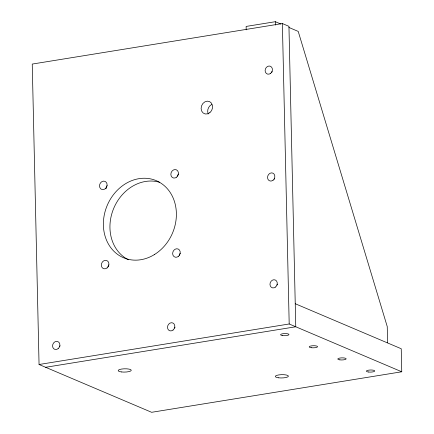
<?xml version="1.0" encoding="UTF-8"?>
<svg xmlns="http://www.w3.org/2000/svg" width="434" height="434" viewBox="0 0 434 434"><rect width="100%" height="100%" fill="white"/><g stroke="black" fill="none" stroke-linecap="round" stroke-linejoin="round"><path stroke-width="0.65" d="M280.912 24.06L275.346 21.7L246.127 26.436L246.203 29.816M45.624 367.289L295.76 326.769L288.946 26.338L282.377 23.55L32.241 64.069L39.06 364.5L151.623 412.3L401.759 371.781L401.233 348.741L295.239 303.729M39.06 364.5L289.196 323.981L401.759 371.781M288.946 27.472L298.218 31.411L387.242 326.585L387.611 342.806M282.377 23.55L289.196 323.981M275.346 21.7L275.427 25.085M128.393 259.754A41.876 35.458 -67 0 1 113.448 208.998A41.876 35.458 -67 0 1 159.566 182.28M179.313 255.317A4.356 3.689 -67 0 1 180.256 253.266M59.583 346.706A4.188 3.548 -67 0 1 60.142 345.773M106.086 188.779A4.356 3.689 -67 0 1 107.127 185.616M174.517 328.088A4.188 3.548 -67 0 1 175.081 327.155M177.517 176.112A4.356 3.689 -67 0 1 178.455 174.061M208.271 113.941A6.597 5.588 -67 0 1 211.792 104.469M107.985 266.872A4.356 3.689 -67 0 1 108.929 264.821M276.979 285.111A4.188 3.548 -67 0 1 277.538 284.178M274.212 179.285A4.188 3.548 -67 0 1 274.554 178.249M271.787 72.424A4.188 3.548 -67 0 1 272.129 71.388M339.844 359.857A4.188 1.047 -1.3 0 0 346.169 358.831A4.188 1.047 -1.3 0 0 339.93 358.039A4.188 1.047 -1.3 0 0 339.844 359.857M282.653 335.574A4.188 1.047 -1.3 0 0 288.984 334.549A4.188 1.047 -1.3 0 0 282.74 333.751A4.188 1.047 -1.3 0 0 282.653 335.574M368.439 372.003A4.188 1.047 -1.3 0 0 374.764 370.978A4.188 1.047 -1.3 0 0 368.526 370.18A4.188 1.047 -1.3 0 0 368.439 372.003M311.249 347.715A4.188 1.047 -1.3 0 0 317.579 346.69A4.188 1.047 -1.3 0 0 311.335 345.898A4.188 1.047 -1.3 0 0 311.249 347.715M278.471 377.802A6.597 1.655 -1.3 0 0 288.436 376.191A6.597 1.655 -1.3 0 0 278.606 374.938A6.597 1.655 -1.3 0 0 278.471 377.802M121.341 371.933A6.597 1.655 -1.3 0 0 131.301 370.321A6.597 1.655 -1.3 0 0 121.477 369.068A6.597 1.655 -1.3 0 0 121.341 371.933M178.423 256.369A4.356 3.689 -67 0 0 178.26 249.062A4.356 3.689 -67 0 0 172.645 253.64A4.356 3.689 -67 0 0 178.423 256.369M107.095 267.924A4.356 3.689 -67 0 0 106.932 260.617A4.356 3.689 -67 0 0 101.317 265.196A4.356 3.689 -67 0 0 107.095 267.924M154.699 254.384A41.876 35.458 -67 0 0 161.372 183.446A41.876 35.458 -67 0 0 103.574 219.772A41.876 35.458 -67 0 0 154.699 254.384M58.129 348.654A4.188 3.548 -67 0 0 57.972 341.629A4.188 3.548 -67 0 0 52.574 346.028A4.188 3.548 -67 0 0 58.129 348.654M176.627 177.164A4.356 3.689 -67 0 0 176.464 169.857A4.356 3.689 -67 0 0 170.85 174.435A4.356 3.689 -67 0 0 176.627 177.164M173.068 330.035A4.188 3.548 -67 0 0 172.911 323.01A4.188 3.548 -67 0 0 167.508 327.41A4.188 3.548 -67 0 0 173.068 330.035M209.855 112.672A6.597 5.588 -67 0 0 209.606 101.61A6.597 5.588 -67 0 0 201.105 108.538A6.597 5.588 -67 0 0 209.855 112.672M105.299 188.719A4.356 3.689 -67 0 0 105.136 181.412A4.356 3.689 -67 0 0 99.516 185.991A4.356 3.689 -67 0 0 105.299 188.719M275.525 287.058A4.188 3.548 -67 0 0 275.368 280.033A4.188 3.548 -67 0 0 269.97 284.433A4.188 3.548 -67 0 0 275.525 287.058M273.1 180.191A4.188 3.548 -67 0 0 272.943 173.166A4.188 3.548 -67 0 0 267.545 177.571A4.188 3.548 -67 0 0 273.1 180.191M270.675 73.33A4.188 3.548 -67 0 0 270.518 66.304A4.188 3.548 -67 0 0 265.12 70.704A4.188 3.548 -67 0 0 270.675 73.33"/></g></svg>
